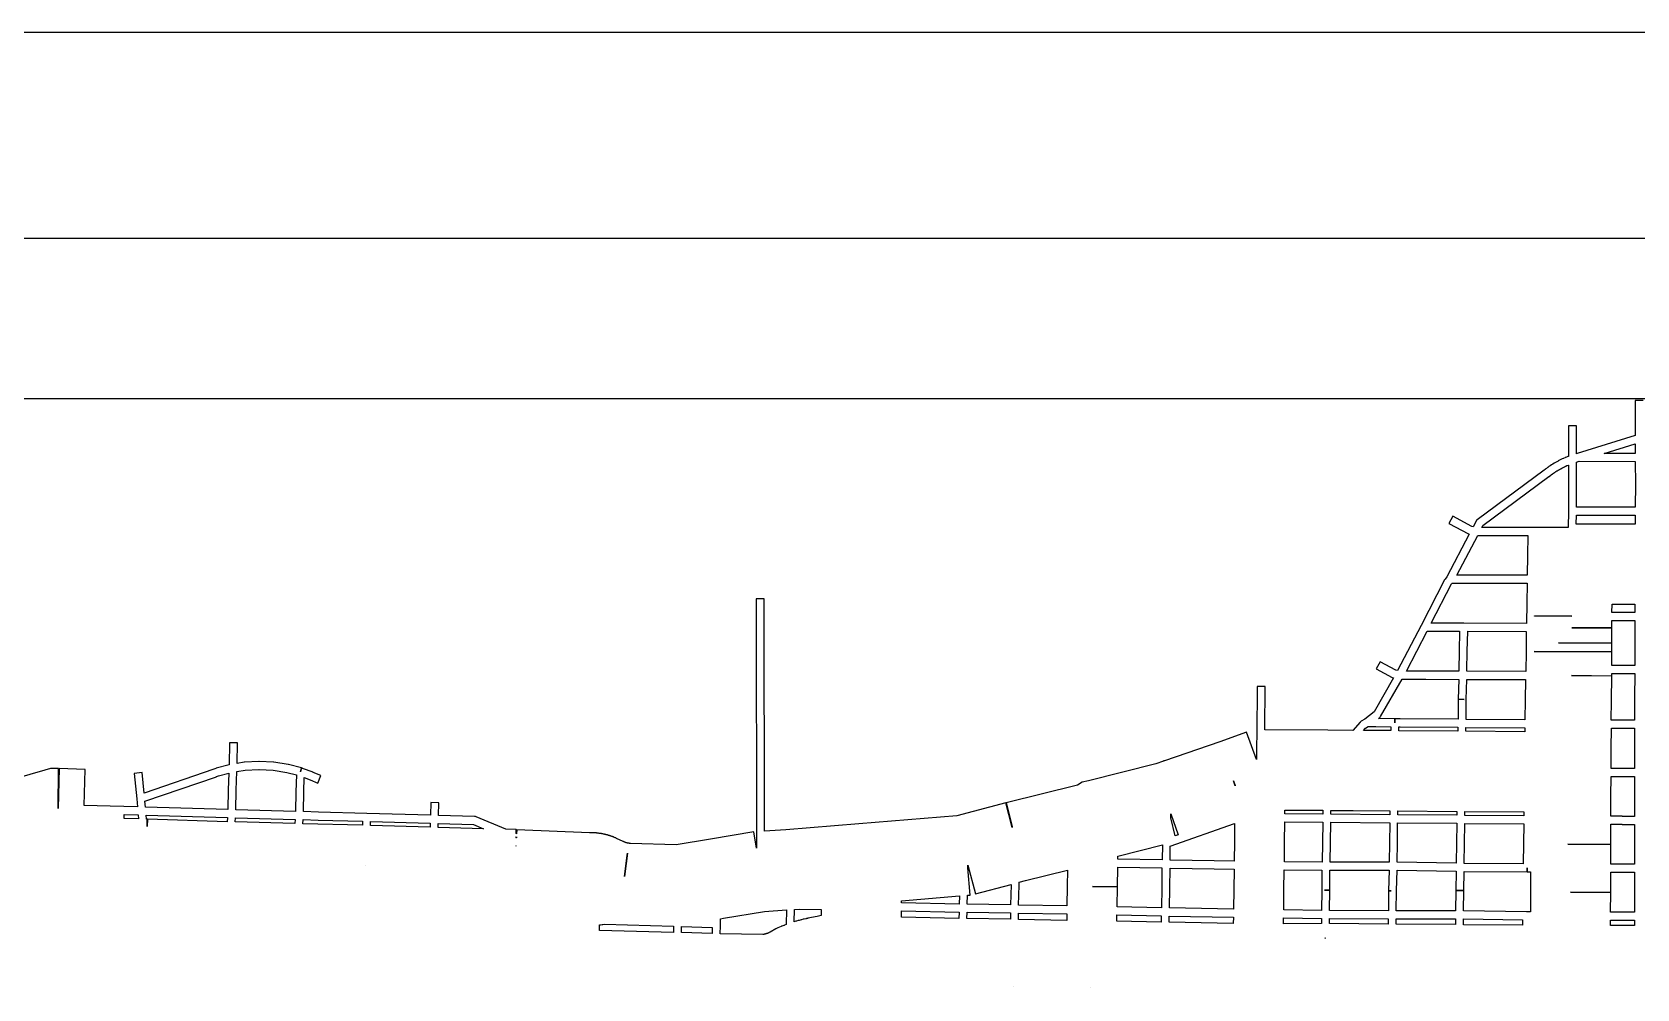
# Model space of a CAD drawing. Extents: x 0 to 1129, y 203 to 1017.
# Drawn here: x 522.6 to 748.5, y 882.7 to 1017.4 of the extents above; entities that cross this region are included whole.
import ezdxf

# ---------------------------------------------------------------- set-up
doc = ezdxf.new("R2010")
doc.units = 0
doc.layers.get('0').update_dxf_attribs({"linetype": 'CONTINUOUS'})

msp = doc.modelspace()

# ---------------------------------------------------------------- linework, layer by layer
at = {"color": 1}
for points in [[(0, 1017.411111), (1128.888889, 1017.411111), (1128.888889, 203.482222), (0, 203.482222), (0, 1017.411111)], [(43.7515, 988.370444), (43.7515, 799.613167), (43.18, 799.627278), (42.890722, 788.338378), (43.7515, 788.317154), (43.7515, 276.027377), (923.734511, 276.027377), (923.734511, 988.370377), (43.7515, 988.370444)], [(390.603119, 965.799677), (761.12563, 965.799677)], [(749.441472, 965.545677), (748.312583, 965.545677), (748.298585, 960.63501), (740.156474, 958.087955), (740.029474, 958.045622), (740.036473, 961.975566), (738.907584, 961.975566), (738.900585, 957.671677), (738.837074, 957.650522), (738.830075, 957.643477), (738.639564, 957.572922), (738.632564, 957.572922), (738.625565, 957.565878), (738.442098, 957.495322), (738.4281, 957.488278), (738.237589, 957.410667), (738.23059, 957.396556), (738.040078, 957.318944), (738.033079, 957.3119), (737.842568, 957.220178), (737.652057, 957.128456), (737.645058, 957.128456), (737.461613, 957.029678), (737.454614, 957.029678), (737.454614, 957.022634), (737.264125, 956.923856), (737.257126, 956.923856), (737.080749, 956.818023), (737.07375, 956.818023), (736.897349, 956.712189), (736.89035, 956.712189), (736.89035, 956.705145), (736.713973, 956.599312), (736.699974, 956.599312), (736.699974, 956.585201), (736.523574, 956.479367), (736.516575, 956.479367), (736.516575, 956.472323), (736.347242, 956.359434), (736.340243, 956.359434), (736.333244, 956.359434), (736.16391, 956.232434), (736.156911, 956.232434), (735.987578, 956.11249), (735.980579, 956.11249), (735.811245, 955.98549), (735.811245, 955.978445), (735.804246, 955.978445), (735.641957, 955.858501), (735.634958, 955.84439), (735.493847, 955.724445), (735.486848, 955.73149), (726.074737, 948.753545), (725.968892, 948.675934), (725.919514, 948.563045), (725.496181, 947.744601), (725.284514, 947.79399), (722.617514, 949.240378), (722.081292, 948.245545), (724.840003, 946.756823), (724.910581, 946.71449), (724.945848, 946.707445), (721.806137, 940.73139), (721.530959, 940.378612), (721.495692, 940.336279), (721.46747, 940.279834), (718.16547, 933.87339), (714.849337, 927.516334), (714.581248, 927.565723), (712.386959, 928.765168), (711.836626, 927.77739), (714.094403, 926.535612), (714.17907, 926.493279), (714.263737, 926.479168), (714.28496, 926.472123), (711.54036, 921.695512), (710.256249, 920.658346), (709.734138, 920.376123), (709.642427, 920.319679), (709.578916, 920.249123), (708.562916, 919.099068), (705.013982, 919.120223), (696.166293, 919.190779), (696.229804, 925.251501), (695.100916, 925.258545), (695.03036, 918.52049), (695.002138, 916.940045), (694.980915, 915.013878), (693.562759, 918.845045), (689.84447, 917.476267), (689.84447, 917.483312), (682.041048, 914.795145), (681.899937, 914.795145), (681.899937, 914.745756), (680.813359, 914.371812), (671.323648, 912.001145), (670.448759, 911.789478), (669.799648, 911.380256), (659.745493, 908.896701), (660.570982, 905.545312), (660.570982, 905.439478), (659.674915, 908.882589), (652.802826, 907.083423), (639.016248, 905.926312), (639.016248, 905.933356), (628.715137, 905.114911), (625.695359, 904.924411), (625.660093, 937.6128), (624.531204, 937.6128), (624.573537, 902.490245), (624.192537, 904.790356), (618.110648, 903.781411), (613.256426, 902.984134), (606.864093, 903.174634), (606.857094, 903.174634), (606.807693, 903.174634), (606.800694, 903.174634), (606.723072, 903.181678), (606.716073, 903.181678), (606.666673, 903.181678), (606.645449, 903.195789), (606.624226, 903.195789), (606.617227, 903.195789), (606.603229, 903.195789), (606.560873, 903.202833), (606.518562, 903.209878), (606.511563, 903.209878), (606.497565, 903.209878), (606.476342, 903.216922), (606.469343, 903.216922), (606.419943, 903.231033), (606.377632, 903.238077), (606.370633, 903.238077), (606.370633, 903.245122), (606.314188, 903.252166), (606.285966, 903.266277), (606.271968, 903.266277), (606.243746, 903.273321), (606.229747, 903.280365), (606.201525, 903.28741), (606.194526, 903.28741), (606.187527, 903.28741), (606.159305, 903.301521), (606.152306, 903.301521), (606.138082, 903.308565), (606.067549, 903.336787), (606.03226, 903.350898), (606.018261, 903.357943), (605.940639, 903.386165), (605.926641, 903.393209), (605.912417, 903.40732), (605.87715, 903.421431), (605.841884, 903.442587), (605.820661, 903.449631), (604.896372, 903.88002), (604.846994, 903.908242), (604.811705, 903.922353), (604.797707, 903.936464), (604.776484, 903.943509), (604.762485, 903.943509), (604.684886, 903.978786), (604.607263, 904.014064), (604.56493, 904.028175), (604.501418, 904.056398), (604.444974, 904.08462), (604.360307, 904.112842), (604.296819, 904.133997), (604.23333, 904.16222), (604.198041, 904.169264), (604.141596, 904.197486), (604.078085, 904.211597), (604.035774, 904.232753), (604.014551, 904.239797), (603.986329, 904.246841), (603.943996, 904.260952), (603.880484, 904.282108), (603.82404, 904.303263), (603.774662, 904.310307), (603.718218, 904.331463), (603.654707, 904.345574), (603.612396, 904.366729), (603.591173, 904.366729), (603.577175, 904.373773), (603.527797, 904.380818), (603.485441, 904.401973), (603.436063, 904.409017), (603.386686, 904.416062), (603.309063, 904.444284), (603.231441, 904.458395), (603.18913, 904.472506), (603.118552, 904.486617), (603.055063, 904.493661), (602.963353, 904.514817), (602.892774, 904.528928), (602.83633, 904.543039), (602.744619, 904.55715), (602.603508, 904.585372), (602.497663, 904.592417), (602.420063, 904.599461), (602.363619, 904.613572), (602.243663, 904.627683), (602.201353, 904.627683), (602.116686, 904.634727), (602.046108, 904.648838), (602.010841, 904.648838), (602.003842, 904.648838), (601.968553, 904.648838), (601.890953, 904.655883), (601.820375, 904.655883), (601.728664, 904.662927), (601.679264, 904.662927), (601.62282, 904.662927), (601.150109, 904.684082), (601.079553, 904.684082), (590.827842, 905.114471), (590.806619, 904.535916), (590.736063, 904.564138), (590.750062, 905.121527), (589.303684, 905.16386), (585.098573, 906.920693), (585.006839, 906.955971), (584.901017, 906.963015), (579.813951, 907.125293), (579.856284, 908.896238), (578.727395, 908.92446), (578.685062, 907.160571), (569.73155, 907.407515), (562.922951, 907.598015), (560.792173, 907.65446), (560.869773, 910.434349), (560.926217, 912.459293), (561.737617, 912.141793), (561.751615, 912.134749), (562.838171, 911.683193), (563.268549, 912.727416), (562.174949, 913.186027), (562.16795, 913.186027), (562.160951, 913.193071), (560.686351, 913.75046), (560.658129, 913.764571), (560.629906, 913.764571), (560.538173, 913.799849), (560.382951, 913.256571), (560.524062, 913.799849), (558.689617, 914.286682), (558.661395, 914.293726), (558.640172, 914.300771), (556.650528, 914.611215), (556.629305, 914.618259), (556.594038, 914.618259), (554.59026, 914.717037), (554.562038, 914.724081), (554.526749, 914.717037), (552.522971, 914.611204), (552.501748, 914.611204), (552.473526, 914.60416), (551.457526, 914.448937), (551.535126, 917.341715), (550.406237, 917.36287), (550.328637, 914.25137), (548.494193, 913.757482), (548.46597, 913.750437), (548.444747, 913.743393), (548.162525, 913.63756), (548.162525, 913.623449), (538.376458, 910.27206), (538.10837, 913.143671), (536.979481, 913.030782), (537.325192, 909.453615), (537.42397, 908.317671), (533.585747, 908.43056), (529.938014, 908.529338), (530.086192, 913.609338), (526.417303, 913.715171), (526.255036, 908.077782), (526.248037, 908.077782), (526.332704, 913.715171), (526.02226, 913.722215), (525.189704, 913.729259), (524.385371, 913.503482), (515.57297, 910.970537)], [(748.298111, 959.456778), (748.30511, 958.059778), (743.951821, 958.088), (748.298111, 959.456778)], [(738.900111, 956.458167), (738.900111, 954.066333), (738.900111, 953.762944), (738.90711, 950.475056), (738.900111, 949.974111), (738.878888, 947.674), (733.749488, 947.674), (730.200532, 947.659889), (729.607865, 947.659889), (726.71511, 947.659889), (726.849154, 947.920944), (736.155421, 954.821278), (736.16242, 954.835389), (736.169419, 954.835389), (736.331686, 954.955333), (736.338685, 954.962378), (736.479796, 955.082322), (736.486795, 955.082322), (736.642017, 955.195211), (736.649016, 955.195211), (736.804216, 955.3081), (736.81844, 955.315144), (736.966595, 955.413922), (736.973594, 955.420966), (737.135884, 955.526799), (737.291106, 955.632633), (737.298105, 955.632633), (737.460371, 955.731411), (737.46737, 955.738455), (737.636704, 955.837233), (737.643703, 955.837233), (737.805992, 955.93601), (737.812991, 955.93601), (737.982324, 956.020677), (737.989324, 956.034788), (738.165724, 956.119455), (738.165724, 956.126499), (738.335057, 956.211166), (738.511457, 956.288777), (738.518456, 956.295821), (738.68779, 956.366377), (738.694789, 956.373421), (738.864122, 956.443977), (738.878346, 956.451021), (738.900111, 956.458167)], [(740.424111, 956.987333), (748.312222, 956.930889), (748.333445, 953.748833), (748.312222, 950.510333), (740.036067, 950.524444), (740.029068, 953.762944), (740.029068, 954.066333), (740.029068, 956.860333), (740.424111, 956.987333)], [(740.021933, 949.395556), (748.305178, 949.381444), (748.305178, 948.146722), (740.007845, 948.146722), (740.021933, 949.395556)], [(733.178067, 946.545156), (733.128667, 943.72999), (733.0934, 940.93599), (726.066067, 940.943034), (723.194444, 940.950078), (726.129556, 946.531023), (729.607933, 946.531023), (730.2006, 946.531023), (733.178067, 946.545156)], [(722.531222, 939.821178), (726.059, 939.814134), (733.079266, 939.807089), (733.044, 936.991923), (732.987556, 934.134423), (724.161044, 934.169701), (722.460667, 934.169701), (719.589044, 934.183812), (722.446556, 939.715367), (722.531222, 939.821178)], [(745.052556, 936.857856), (748.241667, 936.857856), (748.241667, 935.686634), (745.0314, 935.700745), (745.052556, 936.857856)], [(745.024333, 934.571856), (748.241667, 934.557745), (748.241667, 931.3898), (748.241667, 928.250078), (745.010222, 928.250078), (745.017221, 930.162134), (734.074066, 930.204467), (734.074066, 930.218578), (745.017221, 930.162134), (745.017221, 931.375689), (737.488955, 931.410967), (745.017221, 931.389812), (745.02422, 933.534701), (739.379776, 933.548812), (745.02422, 933.541767), (745.024333, 934.571856)], [(734.137622, 935.220967), (739.386956, 935.157467), (734.137622, 935.171578), (734.137622, 935.220967)], [(719.010511, 933.054923), (722.460667, 933.040812), (723.589556, 933.040812), (723.540155, 930.232701), (723.490778, 927.572756), (723.490778, 927.565712), (723.490778, 927.41049), (718.848222, 927.431645), (716.089489, 927.438689), (719.010511, 933.054923)], [(724.718444, 933.040812), (732.973444, 933.005534), (732.945222, 930.204478), (732.895845, 927.396367), (724.619667, 927.410478), (724.619667, 927.551589), (724.619667, 927.565701), (724.669044, 930.218589), (724.718444, 933.040812)], [(745.003178, 927.121212), (748.241667, 927.121212), (748.227668, 923.656934), (748.227668, 920.517212), (744.93978, 920.517212), (744.953778, 923.275934), (744.953778, 923.311212), (744.996111, 926.733156), (739.351667, 926.803712), (745.003178, 926.77549), (745.003178, 927.121212)], [(715.496822, 926.309823), (718.848222, 926.302779), (723.469622, 926.281623), (723.384956, 923.487623), (724.231622, 923.459401), (723.384956, 923.466445), (723.356734, 920.658334), (715.207556, 920.721834), (714.473778, 920.721834), (714.473778, 920.15739), (714.466779, 920.15739), (714.473778, 920.721834), (712.173667, 920.764168), (712.328889, 920.891168), (712.4206, 920.961723), (712.462956, 921.053445), (715.496822, 926.309823)], [(724.605556, 926.281601), (732.874667, 926.26749), (732.818222, 923.402934), (732.782956, 920.587767), (724.485622, 920.644212), (724.513845, 923.459378), (724.605556, 926.281601)], [(711.771489, 919.642278), (711.792712, 919.642278), (713.895267, 919.599944), (713.888268, 919.056667), (710.050046, 919.084889), (710.346402, 919.423556), (710.713291, 919.621111), (711.771489, 919.642278)], [(715.024111, 919.592889), (715.200511, 919.592889), (723.3426, 919.529389), (723.335601, 918.979056), (715.017089, 919.042556), (715.024111, 919.592889)], [(724.471489, 919.515278), (732.768822, 919.458833), (732.761823, 918.901444), (724.457445, 918.964944), (724.471489, 919.515278)], [(744.946734, 919.388289), (748.227556, 919.388289), (748.227556, 916.566067), (748.220556, 913.7509), (744.91149, 913.743856), (744.925488, 916.559023), (744.932487, 916.559023), (744.946734, 919.388289)], [(550.291, 913.073601), (550.220444, 910.724101), (550.135778, 907.951267), (538.557622, 908.282878), (538.48, 909.108378), (548.548289, 912.565601), (548.562287, 912.579712), (548.569286, 912.579712), (548.837398, 912.685545), (548.844397, 912.685545), (550.291, 913.073601)], [(554.5314, 913.602767), (554.587845, 913.602767), (556.528111, 913.496934), (556.53511, 913.496934), (558.461266, 913.18649), (559.801821, 912.819601), (559.73831, 910.463045), (559.66071, 907.683156), (551.264599, 907.923045), (551.349266, 910.695878), (551.426888, 913.299378), (552.583999, 913.482823), (552.590998, 913.482823), (554.5314, 913.602767)], [(691.740778, 911.972934), (691.973622, 911.330878), (691.973622, 911.288545), (691.740778, 911.972934)], [(748.220511, 912.622045), (748.213512, 909.806878), (748.213512, 906.991712), (746.463734, 906.991712), (746.463734, 906.998756), (744.890357, 906.998756), (744.883358, 909.757478), (744.883358, 909.771589), (744.883358, 909.813923), (744.904581, 912.614978), (748.220511, 912.622045)], [(535.551933, 907.238668), (537.520444, 907.182223), (537.569845, 906.638945), (535.537845, 906.69539), (535.551933, 907.238668)], [(538.656378, 907.146945), (550.100511, 906.82239), (550.079288, 906.236779), (538.832733, 906.603668), (538.797444, 905.545334), (538.783445, 905.707612), (538.811668, 906.603668), (538.705823, 906.603668), (538.656378, 907.146945)], [(551.2294, 906.794168), (559.625489, 906.554279), (559.604266, 905.982779), (551.208154, 906.201501), (551.2294, 906.794168)], [(560.754378, 906.526056), (562.885178, 906.469612), (569.136378, 906.293223), (569.122379, 905.728779), (560.733313, 905.954556), (560.754378, 906.526056)], [(570.265266, 906.265001), (578.654333, 906.032168), (578.63311, 905.467723), (570.25111, 905.700556), (570.265266, 906.265001)], [(682.921333, 907.351556), (683.937333, 904.388223), (683.542222, 904.247112), (682.914289, 906.794168), (682.921333, 907.351556)], [(698.972734, 906.208556), (704.306734, 906.166223), (704.271444, 903.322834), (704.215, 900.528834), (698.909222, 900.571168), (698.937444, 903.379279), (698.972734, 906.208556)], [(698.993889, 907.880723), (704.327889, 907.83839), (704.32089, 907.295112), (698.98689, 907.337445), (698.993889, 907.880723)], [(705.435622, 906.152112), (713.747044, 906.081556), (713.711778, 903.273445), (713.676511, 900.528834), (705.343889, 900.52179), (705.400333, 903.308734), (705.435622, 906.152112)], [(705.456778, 907.831334), (708.582378, 907.810179), (713.768222, 907.767846), (713.761223, 907.210457), (705.449756, 907.281012), (705.456778, 907.831334)], [(714.861845, 906.067445), (723.180333, 906.011001), (723.138, 903.20289), (723.109778, 900.387723), (714.8054, 900.521779), (714.840667, 903.259334), (714.861845, 906.067445)], [(714.883, 907.753723), (723.201489, 907.690223), (723.19449, 907.13989), (714.875978, 907.196334), (714.883, 907.753723)], [(724.323333, 907.676112), (732.641845, 907.612612), (732.634846, 907.069334), (724.316357, 907.125779), (724.323333, 907.676112)], [(579.783222, 905.99689), (584.7574, 905.834612), (586.140289, 905.256056), (579.769111, 905.439501), (579.783222, 905.99689)], [(590.782822, 904.091833), (590.775823, 903.950722), (590.726423, 903.950722), (590.782822, 904.091833)], [(691.910111, 905.975734), (691.881889, 903.456901), (691.853667, 900.669957), (689.031444, 900.726401), (682.822556, 900.83929), (682.850778, 902.80779), (691.910111, 905.975734)], [(724.302155, 905.99689), (732.620667, 905.940445), (732.578333, 903.153501), (732.543044, 900.310112), (724.238667, 900.373612), (724.266889, 903.181723), (724.302155, 905.99689)], [(744.897333, 905.869901), (746.463667, 905.869901), (746.463667, 905.862857), (748.213444, 905.862857), (748.213444, 903.054746), (748.213444, 900.239579), (744.862067, 900.246623), (744.88329, 903.019457), (738.801401, 903.075901), (744.88329, 903.068857), (744.897333, 905.869901)], [(590.684067, 902.843), (590.733444, 902.843), (590.733444, 902.835956), (590.684067, 902.843)], [(606.439111, 901.805845), (606.008734, 898.5109), (606.340333, 901.163789), (606.439111, 901.805845)], [(681.728956, 902.962944), (681.693667, 900.860389), (675.456556, 900.973278), (675.463555, 901.403667), (681.728956, 902.962944)], [(569.5174, 900.077222), (569.524399, 900.077222), (569.524399, 900.070178), (569.5174, 900.070178), (569.5174, 900.077222)], [(654.367489, 900.1125), (655.411711, 896.104944), (660.428222, 897.410222), (660.428222, 897.325556), (660.371778, 894.5245), (654.2546, 894.637389), (654.282822, 895.879167), (654.677933, 895.914444), (654.360444, 899.7315), (654.367489, 900.1125)], [(668.379845, 899.399889), (668.351622, 897.163278), (668.302222, 894.376333), (661.500667, 894.503333), (661.550067, 897.304389), (661.557066, 897.304389), (661.557066, 897.692444), (661.557066, 897.706556), (662.446066, 897.939389), (668.379845, 899.399889)], [(675.442444, 899.851444), (681.679556, 899.7315), (681.637222, 896.923389), (681.594889, 894.115278), (675.357778, 894.235222), (675.407178, 897.057444), (671.8794, 897.113889), (675.407178, 897.0645), (675.442444, 899.851444)], [(682.808444, 899.710333), (689.003222, 899.597444), (691.839556, 899.541), (691.797222, 896.704667), (691.761933, 893.917722), (682.723778, 894.087056), (682.766111, 896.902222), (682.808444, 899.710333)], [(698.895111, 899.442222), (704.200889, 899.399889), (704.19389, 896.591778), (704.14449, 893.755444), (698.817534, 893.811889), (698.852823, 896.612944), (698.895111, 899.442222)], [(713.655333, 899.399889), (713.584778, 896.507111), (713.958734, 896.493), (713.584778, 896.500044), (713.549489, 893.691933), (705.273333, 893.741322), (705.322734, 896.577655), (704.567778, 896.591766), (705.322734, 896.591766), (705.329733, 899.392822), (713.655333, 899.399889)], [(733.0934, 899.738556), (733.100399, 899.738556), (733.107398, 899.174111), (733.566021, 899.181155), (733.566021, 896.309544), (733.552023, 893.550822), (733.022845, 893.557866), (724.139911, 893.691922), (724.182245, 896.542366), (723.053356, 896.563522), (723.011023, 893.698966), (714.664312, 893.684855), (714.713689, 896.485911), (714.784245, 899.392799), (723.095689, 899.258744), (723.053356, 896.563522), (724.182245, 896.556477), (724.224578, 899.244644), (733.093423, 899.174089), (733.0934, 899.738556)], [(744.855, 899.117667), (748.213444, 899.110622), (748.213444, 896.295456), (748.213444, 893.487345), (744.840889, 893.494389), (744.854887, 896.260167), (739.210443, 896.309556), (744.854887, 896.3166), (744.855, 899.117667)], [(653.153933, 895.787444), (653.125711, 894.644444), (645.011845, 894.806722), (645.018844, 895.103056), (653.153933, 895.787444)], [(628.805222, 893.811911), (628.755845, 891.758745), (628.530067, 891.674078), (628.473622, 891.645856), (628.424222, 891.631745), (628.177266, 891.532967), (628.120822, 891.518856), (628.078511, 891.490634), (627.831556, 891.391856), (627.570511, 891.278967), (627.309444, 891.137856), (626.491, 890.6863), (626.392222, 890.636911), (626.378224, 890.6228), (626.350002, 890.615756), (626.32178, 890.601645), (626.279446, 890.58049), (626.272447, 890.573445), (626.244225, 890.566401), (626.230001, 890.55229), (626.208778, 890.545246), (626.19478, 890.538201), (626.166557, 890.531157), (626.159558, 890.517046), (626.117202, 890.510002), (626.103204, 890.502958), (626.081981, 890.495913), (626.067983, 890.495913), (626.032694, 890.481802), (626.018695, 890.474758), (625.983406, 890.460647), (625.941073, 890.446536), (625.877584, 890.432425), (625.807006, 890.411269), (625.785783, 890.411269), (625.76456, 890.404225), (625.729271, 890.397181), (625.693982, 890.390136), (625.672759, 890.390136), (625.658761, 890.390136), (625.630538, 890.376025), (625.588205, 890.368981), (625.574207, 890.368981), (625.552984, 890.368981), (625.538985, 890.368981), (625.503696, 890.368981), (619.485296, 890.467759), (619.49952, 891.589592), (619.49952, 891.892981), (619.506519, 892.570314), (619.951031, 892.64087), (619.951031, 892.654981), (625.69423, 893.600425), (628.805222, 893.811911)], [(630.618511, 893.938911), (633.708822, 893.889523), (633.694824, 893.007578), (633.144468, 892.901745), (631.82509, 892.633634), (631.796868, 892.626589), (631.768646, 892.626589), (631.627535, 892.591312), (631.578157, 892.584267), (631.535801, 892.577223), (631.281801, 892.513723), (631.23949, 892.506679), (631.183046, 892.492568), (630.929046, 892.436123), (630.893757, 892.422012), (630.858468, 892.414968), (630.604468, 892.344412), (630.540979, 892.330301), (630.47749, 892.31619), (630.230535, 892.238579), (630.188201, 892.231535), (630.145868, 892.22449), (629.891868, 892.139824), (629.934201, 893.889602), (630.618511, 893.938911)], [(644.997711, 893.677833), (653.104556, 893.515556), (653.090557, 892.626556), (644.983735, 892.788833), (644.997711, 893.677833)], [(654.233444, 893.5085), (660.3506, 893.395611), (660.336602, 892.4925), (654.212379, 892.612444), (654.233444, 893.5085)], [(661.479489, 893.374456), (668.288111, 893.247456), (668.274113, 892.337289), (661.465513, 892.464289), (661.479489, 893.374456)], [(675.343667, 893.106345), (681.580778, 892.9864), (681.56678, 892.111511), (675.329668, 892.210289), (675.343667, 893.106345)], [(682.709667, 892.958178), (691.740778, 892.788845), (691.719555, 891.9069), (682.695488, 892.0974), (682.709667, 892.958178)], [(698.796333, 892.683011), (704.130333, 892.626567), (704.123334, 891.913956), (698.782222, 891.864556), (698.796333, 892.683011)], [(705.259222, 892.612467), (713.542444, 892.563078), (713.542444, 891.822245), (705.252155, 891.913967), (705.259222, 892.612467)], [(722.996889, 892.570134), (722.982891, 891.744634), (714.671446, 891.808134), (714.671446, 892.556023), (722.996889, 892.570134)], [(724.125778, 892.563089), (732.444289, 892.436089), (732.430065, 891.674089), (724.111576, 891.730534), (724.125778, 892.563089)], [(603.172378, 891.801078), (612.923178, 891.5118), (612.894956, 890.658078), (602.480956, 890.919134), (602.502179, 891.695245), (602.636223, 891.7164), (602.636223, 891.730511), (602.862001, 891.751667), (602.953734, 891.772822), (603.172378, 891.801078)], [(614.052067, 891.483556), (618.370067, 891.356556), (618.355843, 890.495778), (614.023754, 890.629833), (614.052067, 891.483556)], [(744.833845, 892.3655), (748.213444, 892.358456), (748.213444, 891.603511), (744.833845, 891.603511), (744.833845, 892.3655)], [(704.610111, 889.832556), (704.680667, 889.832556), (704.680667, 889.825511), (704.610111, 889.832556)], [(660.7034, 883.101556), (660.710399, 883.101556), (660.710399, 883.094511), (660.7034, 883.094511), (660.7034, 883.101556)], [(671.646556, 882.932222), (671.660554, 882.932222), (671.660554, 882.925178), (671.646556, 882.925178), (671.646556, 882.932222)]]:
    msp.add_lwpolyline(points, dxfattribs=at)

doc.saveas('drawing.dxf')
